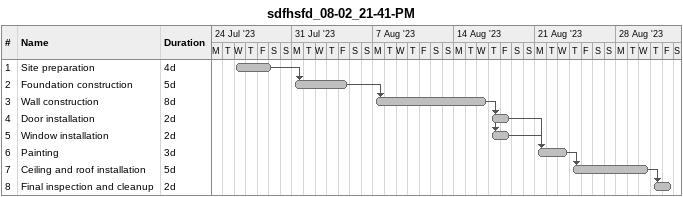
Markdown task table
sdfhsfd_08-02_21-41-PM

| ID | Task | Duration | Start | Finish | Predecessors |
|---|---|---|---|---|---|
| 1 | Site preparation | 4d | 2023-07-26 | 2023-07-29 |  |
| 2 | Foundation construction | 5d | 2023-07-31 | 2023-08-04 | 1 |
| 3 | Wall construction | 8d | 2023-08-07 | 2023-08-16 | 2 |
| 4 | Door installation | 2d | 2023-08-17 | 2023-08-18 | 3 |
| 5 | Window installation | 2d | 2023-08-17 | 2023-08-18 | 3 |
| 6 | Painting | 3d | 2023-08-21 | 2023-08-23 | 4, 5 |
| 7 | Ceiling and roof installation | 5d | 2023-08-24 | 2023-08-30 | 6 |
| 8 | Final inspection and cleanup | 2d | 2023-08-31 | 2023-09-01 | 7 |
